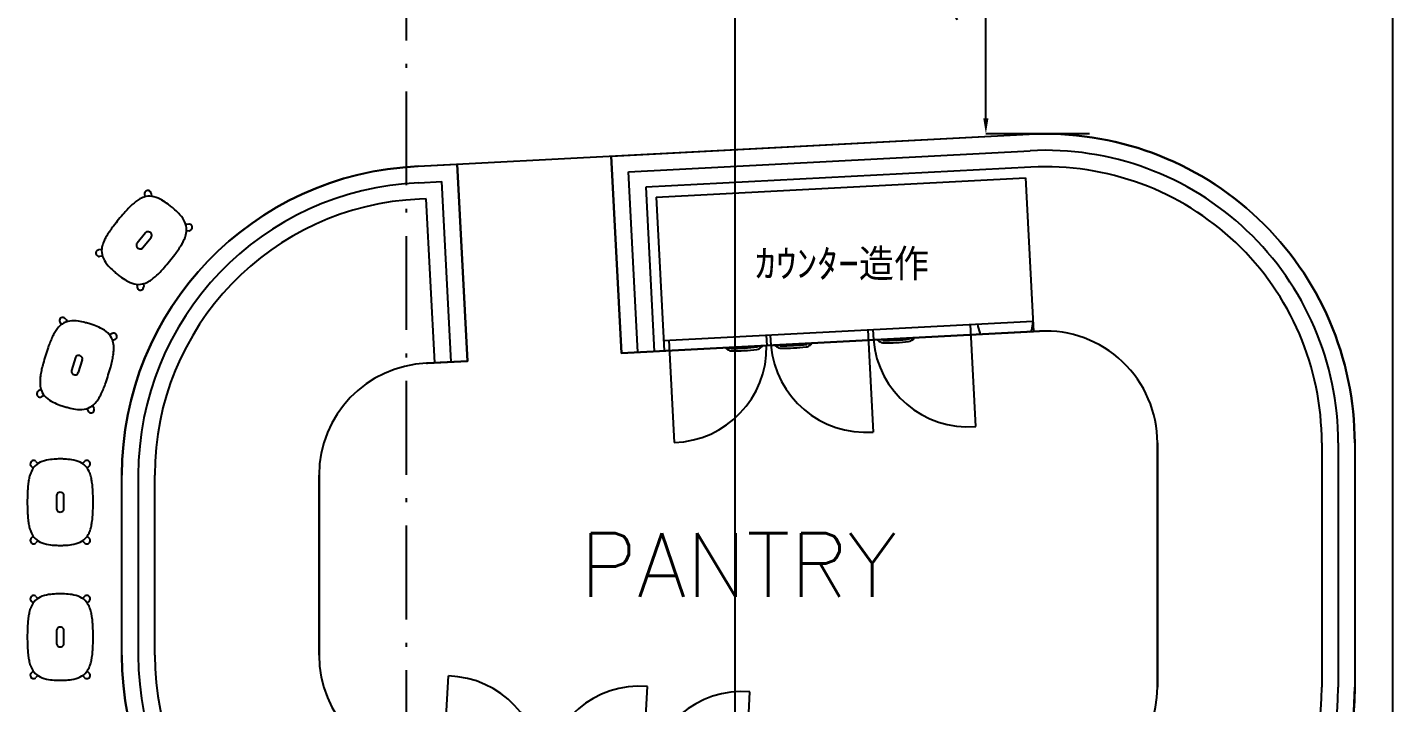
# Model space of a CAD drawing. Extents: x -120222 to -41942, y -19134 to 30932.
# Drawn here: x -89933 to -83287, y 6040 to 9329 of the extents above; entities that cross this region are included whole.
import ezdxf
from ezdxf.enums import TextEntityAlignment as Align

# ---------------------------------------------------------------- set-up
doc = ezdxf.new("R2010")
doc.units = 0
doc.header["$LTSCALE"] = 150
doc.header["$MEASUREMENT"] = 0
doc.header["$PDMODE"] = 1
doc.header["$PDSIZE"] = -2
doc.linetypes.add('ISO-10______', pattern=[4.699, 3.048, -0.762, 0.127, -0.762])
doc.layers.get('0').update_dxf_attribs({"linetype": 'CONTINUOUS'})
doc.layers.get('DEFPOINTS').update_dxf_attribs({"linetype": 'CONTINUOUS'})
for name, color, linetype in [('_____', 7, 'CONTINUOUS'), ('________', 7, 'CONTINUOUS'), ('____B', 7, 'CONTINUOUS'), ('___B', 7, 'CONTINUOUS')]:
    doc.layers.add(name, color=color, linetype=linetype)
doc.styles.get("Standard").update_dxf_attribs({"font": 'txt', "bigfont": 'BIGFONT.SHX'})
doc.dimstyles.new('KOYATSU', dxfattribs={"dimtxt": 116.375326, "dimasz": 75.111694, "dimexe": 0, "dimexo": 225, "dimgap": 45, "dimtad": 1, "dimdec": 1, "dimdsep": 46, "dimtxsty": 'Standard', "dimcen": 0, "dimadec": 0, "dimazin": 0, "dimtfac": 1, "dimtdec": 1, "dimtix": 1, "dimtmove": 2, "dimatfit": 3, "dimfxl": 1, "dimtolj": 1, "dimarcsym": 0})

# ---------------------------------------------------------------- blocks, each defined once
blk = doc.blocks.new('____-445')
at = {"color": 1, "linetype": 'Continuous'}
for p, q in [((-95797.1, 3967.7), (-95795.7, 3954.3)), ((-95765.2, 3970.9), (-95763.9, 3957)), ((-95582.3, 3821.1), (-95596.2, 3819.7)), ((-95579.1, 3789.3), (-95592.6, 3787.9)), ((-95791.9, 3779.3), (-95833.5, 3728.5)), ((-95806.4, 3706.3), (-95764.8, 3757.1)), ((-96005.8, 3697.7), (-96019.2, 3696.4)), ((-96002.2, 3665.9), (-96016.1, 3664.5)), ((-95834.5, 3528.6), (-95833.1, 3514.8)), ((-95802.6, 3531.4), (-95801.3, 3517.9))]:
    blk.add_line(p, q, dxfattribs=at)
for centre, radius, start, end in [((-95676.1, 3716.7), 269.4, 127.30381, 132.07283), ((-95724.2, 3779.9), 190, 120.05128, 127.31094), ((-95769.3, 3857.8), 100, 102.51862, 120.05072), ((-95780.8, 3969.3), 16.3, 170.16939, 185.68659), ((-95781, 3969.4), 16.2, 129.33739, 170.16939), ((-95781.2, 3969.6), 15.8, 62.03579, 129.33739), ((-95772.5, 3872.5), 85, 75.42475, 102.51868), ((-95781.4, 3969.3), 16.2, 21.20389, 62.03579), ((-95781.5, 3969.3), 16.3, 5.68659, 21.20389), ((-95788.9, 3809.5), 150, 59.20984, 75.42562), ((-95886.1, 3646.5), 339.8, 53.22121, 59.20928), ((-94919.7, 3022.8), 1296.8, 138.88249, 140.69422), ((-95444, 3480.5), 600.8, 136.07712, 138.88496), ((-95588.4, 3619.5), 400.4, 132.0731, 136.07337), ((-95970, 3534.2), 480, 50.69309, 53.22309), ((-95970.6, 3533.5), 481, 48.16688, 50.69183), ((-95876.5, 3638.6), 339.9, 42.17583, 48.16366), ((-95735.8, 3766.1), 150, 25.96198, 42.17704), ((-95637.3, 3560.9), 399.6, 145.30897, 149.31678), ((-95471.4, 3446.1), 601.4, 142.50522, 145.31026), ((-94917.2, 3020.8), 1300, 140.69309, 142.50029), ((-95677.4, 3794.5), 85, 358.86774, 25.96022), ((-95692.4, 3794.8), 100, 341.33483, 358.86821), ((-95580.7, 3804.9), 16.3, 80.18229, 95.69959), ((-95580.7, 3805.5), 16.3, 275.69957, 291.21683), ((-95580.7, 3805), 16.2, 39.35039, 80.18229), ((-95580.7, 3805.4), 16.2, 291.21683, 332.04879), ((-95580.4, 3805.2), 15.8, 332.04879, 39.35039), ((-95906, 3690.8), 100, 161.33483, 178.86821), ((-95820.5, 3661.9), 190.2, 154.08196, 161.33302), ((-95749, 3627.2), 269.7, 149.31226, 154.07624), ((-95821.9, 3719), 15, 140.69309, 200.69309), ((-95780.3, 3769.8), 15, 80.68687, 140.69598), ((-95781.1, 3764.9), 20, 50.69309, 80.69309), ((-95781.1, 3764.9), 20, 20.70661, 50.68891), ((-95776.5, 3766.7), 15, 320.69309, 20.69309), ((-95849.8, 3858.8), 270.3, 329.31987, 334.07372), ((-95777.6, 3823.6), 190, 334.07509, 341.33533), ((-96018, 3680.4), 15.8, 152.04879, 219.35039), ((-96017.7, 3680.3), 16.2, 111.21679, 152.04879), ((-96017.7, 3680.6), 16.2, 219.35039, 260.18231), ((-96017.6, 3680.1), 16.3, 95.69959, 111.21679), ((-96017.7, 3680.8), 16.3, 260.18231, 275.69957), ((-95921, 3691.1), 85, 178.86774, 205.96022), ((-95817.2, 3720.8), 20, 200.69113, 230.6937), ((-95817.2, 3720.8), 20, 230.69309, 260.69309), ((-95818, 3715.8), 15, 260.694, 320.69267), ((-96681.2, 4464.9), 1300, 320.69309, 322.50028), ((-96126.2, 4039.1), 600.5, 322.50201, 325.31133), ((-95961, 3924.7), 399.6, 325.30902, 329.31683), ((-95862.6, 3719.6), 150, 205.95815, 222.17827), ((-95721.6, 3847.3), 340.2, 222.18064, 228.16206), ((-95629.1, 3950.6), 478.8, 228.15853, 230.69465), ((-96009.4, 3865.6), 399.6, 312.06697, 316.07537), ((-96154.4, 4005.1), 600.8, 316.0771, 318.88497), ((-96680.1, 4464), 1298.6, 318.8845, 320.69357), ((-95628.4, 3951.5), 480, 230.69309, 233.22306), ((-95712.1, 3839.5), 340.2, 233.2256, 239.20773), ((-95809.5, 3676.1), 150, 239.20588, 255.42694), ((-95825.8, 3613.2), 85, 255.42828, 282.51733), ((-95829.1, 3627.8), 100, 282.51858, 300.05075), ((-95874.2, 3705.8), 190, 300.05129, 307.31098), ((-95922.6, 3769.4), 270, 307.31134, 312.0703), ((-95816.9, 3516.4), 16.3, 185.68659, 201.20389), ((-95817, 3516.3), 16.2, 201.20389, 242.03584), ((-95817.2, 3516), 15.8, 242.03584, 309.33738), ((-95817.4, 3516.3), 16.2, 309.33738, 350.16939), ((-95817.5, 3516.3), 16.3, 350.16939, 5.68659)]:
    blk.add_arc(centre, radius, start, end, dxfattribs=at)
blk = doc.blocks.new('____-446')
at = {"color": 1, "linetype": 'Continuous'}
for p, q in [((-96208.8, 3344.1), (-96202.5, 3332.1)), ((-96180.5, 3359), (-96174, 3346.6)), ((-95954.7, 3288.8), (-95967, 3282.3)), ((-95939.8, 3260.5), (-95951.8, 3254.2)), ((-96133.3, 3171.4), (-96152.8, 3108.7)), ((-96119.3, 3098.3), (-96099.8, 3161)), ((-96300.8, 3015.5), (-96312.8, 3009.2)), ((-96285.6, 2987.3), (-96297.9, 2980.8)), ((-96050.1, 2937.6), (-96043.8, 2925.6)), ((-96078.6, 2923), (-96072.1, 2910.7))]:
    blk.add_line(p, q, dxfattribs=at)
for centre, radius, start, end in [((-96141.8, 3252.6), 100, 124.56999, 142.10209), ((-96194.5, 3351.6), 16.2, 151.38876, 192.22076), ((-96194.3, 3351.7), 16.3, 192.22076, 207.73796), ((-96194.8, 3351.8), 15.8, 84.08716, 151.38876), ((-96150.3, 3265), 85, 97.47611, 124.57005), ((-96194.8, 3351.5), 16.2, 43.25526, 84.08716), ((-96194.9, 3351.4), 16.3, 27.73796, 43.25526), ((-96141.8, 3200.5), 150, 81.2612, 97.47698), ((-96170.7, 3012.9), 339.8, 75.27257, 81.26064), ((-96206.3, 2877.3), 480, 72.74446, 75.27446), ((-96206.6, 2876.4), 481, 70.21824, 72.74319), ((-96158.8, 3009.2), 339.9, 64.22719, 70.21502), ((-95884.6, 3099.7), 400.4, 154.12446, 158.12473), ((-96002.4, 3156.8), 269.4, 149.35517, 154.1242), ((-96070.7, 3197.3), 190, 142.10264, 149.36231), ((-96076.3, 3180.2), 150, 48.01334, 64.2284), ((-96032.8, 3228.5), 85, 20.91911, 48.01158), ((-95947.1, 3274.4), 16.3, 102.23366, 117.75096), ((-96046.8, 3223.1), 100, 3.38619, 20.91957), ((-95947.1, 3274.5), 16.2, 61.40176, 102.23366), ((-95947.4, 3275), 16.3, 297.75094, 313.2682), ((-95947, 3274.8), 15.8, 354.10016, 61.40176), ((-95947.3, 3274.9), 16.2, 313.2682, 354.10016), ((-95040.8, 2797.7), 1296.8, 160.93385, 162.74558), ((-95698.6, 3025.1), 600.8, 158.12848, 160.93632), ((-96216.8, 3223.3), 270.3, 351.37123, 356.12508), ((-96136.6, 3217.8), 190, 356.12645, 3.3867), ((-95711.1, 2982.8), 601.4, 164.55658, 167.36162), ((-95037.7, 2796.7), 1300, 162.74446, 164.55166), ((-96119, 3166.9), 15, 102.73823, 162.74734), ((-96117.8, 3162.1), 20, 72.74446, 102.74446), ((-96117.9, 3162), 20, 42.75797, 72.74027), ((-96114.2, 3165.4), 15, 342.74446, 42.74446), ((-97214.9, 3473), 1300, 342.74446, 344.55165), ((-96540.6, 3286.6), 600.5, 344.55337, 347.36269), ((-96344.6, 3242.7), 399.6, 347.36038, 351.36819), ((-96115.7, 3051.8), 190.2, 176.13332, 183.38438), ((-96036.4, 3046.5), 269.7, 171.36362, 176.12761), ((-95908, 3027), 399.6, 167.36033, 171.36814), ((-96138.4, 3104.2), 15, 162.74446, 222.74446), ((-96134.8, 3107.6), 20, 222.74249, 252.74506), ((-96134.8, 3107.6), 20, 252.74446, 282.74446), ((-96133.7, 3102.7), 15, 282.74536, 342.74403), ((-97213.6, 3472.5), 1298.6, 340.93586, 342.74493), ((-96305.6, 2994.8), 15.8, 174.10016, 241.40176), ((-96305.3, 2994.8), 16.2, 133.26816, 174.10016), ((-96305.2, 2994.7), 16.3, 117.75096, 133.26816), ((-96205.8, 3046.5), 100, 183.38619, 200.91957), ((-96219.8, 3041.2), 85, 200.91911, 228.01158), ((-96250.7, 3113.1), 270, 329.3627, 334.12166), ((-96367.2, 3169.6), 399.6, 334.11833, 338.12673), ((-96554, 3244.6), 600.8, 338.12846, 340.93633), ((-96305.5, 2995.1), 16.2, 241.40176, 282.23368), ((-96305.5, 2995.3), 16.3, 282.23368, 297.75094), ((-96176.3, 3089.5), 150, 228.00952, 244.22963), ((-96093.6, 3260.8), 340.2, 244.232, 250.21342), ((-96046.7, 3391.2), 478.8, 250.2099, 252.74601), ((-96046.3, 3392.3), 480, 252.74446, 255.27442), ((-96081.9, 3257.1), 340.2, 255.27696, 261.25909), ((-96102.3, 3004.7), 85, 277.47964, 304.56869), ((-96110.8, 3017), 100, 304.56994, 322.10212), ((-96058.3, 2918), 16.3, 12.22076, 27.73796), ((-96181.9, 3072.3), 190, 322.10266, 329.36235), ((-96110.8, 3069.1), 150, 261.25724, 277.4783), ((-96057.7, 2918.3), 16.3, 207.73796, 223.25526), ((-96057.8, 2918.2), 16.2, 223.25526, 264.08721), ((-96057.8, 2917.9), 15.8, 264.08721, 331.38875), ((-96058.1, 2918), 16.2, 331.38875, 12.22076)]:
    blk.add_arc(centre, radius, start, end, dxfattribs=at)
blk = doc.blocks.new('____-447')
at = {"color": 1, "linetype": 'Continuous'}
for p, q in [((-96325.8, 2665.4), (-96315.9, 2655.6)), ((-96089.3, 2665.4), (-96099.2, 2655.6)), ((-96348.4, 2642.8), (-96338.8, 2633.3)), ((-96066.7, 2642.8), (-96076.3, 2633.3)), ((-96225, 2500.3), (-96225, 2434.6)), ((-96190, 2434.6), (-96190, 2500.3)), ((-96338.8, 2301.7), (-96348.4, 2292.1)), ((-96315.9, 2279.4), (-96325.8, 2269.5)), ((-96099.2, 2279.4), (-96089.3, 2269.5)), ((-96076.3, 2301.7), (-96066.7, 2292.1))]:
    blk.add_line(p, q, dxfattribs=at)
for centre, radius, start, end in [((-96337.3, 2654.4), 15.8, 101.3427, 168.6443), ((-96337.2, 2654), 16.2, 60.5108, 101.3427), ((-96269.1, 2584.7), 85, 114.73166, 141.82559), ((-96337.3, 2653.9), 16.3, 44.9935, 60.5108), ((-96241.8, 2525.6), 150, 98.51674, 114.73253), ((-96213.7, 2337.9), 339.8, 92.52812, 98.51618), ((-96207.5, 2197.9), 480, 90, 92.53), ((-96207.6, 2196.9), 481, 87.47379, 89.99874), ((-96201.4, 2337.8), 339.9, 81.48274, 87.47056), ((-96173.2, 2525.6), 150, 65.26889, 81.48394), ((-96146, 2584.7), 85, 38.17465, 65.26713), ((-96077.8, 2653.9), 16.3, 119.4892, 135.0065), ((-96077.9, 2654), 16.2, 78.6573, 119.4892), ((-96077.8, 2654.4), 15.8, 11.3557, 78.6573), ((-96173, 2543.7), 190, 159.35819, 166.61785), ((-96337, 2654.3), 16.2, 168.6443, 209.4763), ((-96336.8, 2654.4), 16.3, 209.4763, 224.9935), ((-96257.3, 2575.4), 100, 141.82553, 159.35763), ((-96157.8, 2575.4), 100, 20.64173, 38.17512), ((-96078.2, 2654.4), 16.3, 315.00648, 330.52374), ((-96242, 2543.7), 190, 13.38199, 20.64224), ((-96078.1, 2654.3), 16.2, 330.52374, 11.3557), ((-95766.5, 2489.5), 600.8, 175.38403, 178.19186), ((-95966.3, 2505.6), 400.4, 171.38001, 175.38028), ((-96095.8, 2525.2), 269.4, 166.61072, 171.37974), ((-96320.2, 2525.1), 270.3, 8.62678, 13.38062), ((-96448, 2505.7), 399.6, 4.61592, 8.62374), ((-96648.3, 2489.5), 600.5, 1.80891, 4.61823), ((-95070.9, 2467.5), 1296.8, 178.1894, 180.00113), ((-95067.7, 2467.5), 1300, 180, 181.8072), ((-96210, 2500.3), 15, 119.99378, 180.00289), ((-96207.5, 2496), 20, 90, 120), ((-96207.5, 2496), 20, 60.01352, 89.99582), ((-96205, 2500.3), 15, 360, 60), ((-97347.4, 2467.5), 1300, 360, 1.80719), ((-97346, 2467.5), 1298.6, 358.19141, 0.00047), ((-95765.9, 2445.5), 601.4, 181.81213, 184.61717), ((-95967.1, 2429.2), 399.6, 184.61588, 188.62369), ((-96210, 2434.6), 15, 180, 240), ((-96207.5, 2439), 20, 239.99803, 270.00061), ((-96207.5, 2439), 20, 270, 300), ((-96205, 2434.6), 15, 300.00091, 359.99958), ((-96448, 2429.3), 399.6, 351.37387, 355.38227), ((-96648.6, 2445.4), 600.8, 355.38401, 358.19187), ((-96095.5, 2409.8), 269.7, 188.61916, 193.38315), ((-96172.8, 2391.4), 190.2, 193.38887, 200.63993), ((-96242.1, 2391.3), 190, 339.3582, 346.61789), ((-96319.9, 2409.8), 270, 346.61825, 351.37721), ((-96337, 2280.7), 16.2, 150.5237, 191.3557), ((-96337.3, 2280.6), 15.8, 191.3557, 258.6573), ((-96336.8, 2280.6), 16.3, 135.0065, 150.5237), ((-96257.3, 2359.6), 100, 200.64173, 218.17512), ((-96337.2, 2280.9), 16.2, 258.6573, 299.48922), ((-96269.1, 2350.3), 85, 218.17465, 245.26713), ((-96337.3, 2281), 16.3, 299.48922, 315.00648), ((-96241.9, 2409.3), 150, 245.26506, 261.48517), ((-96213.7, 2597.5), 340.2, 261.48755, 267.46897), ((-96201.4, 2597.4), 340.2, 272.53251, 278.51463), ((-96173.2, 2409.3), 150, 278.51279, 294.73385), ((-96146, 2350.3), 85, 294.73519, 321.82423), ((-96077.8, 2281), 16.3, 224.9935, 240.5108), ((-96077.9, 2280.9), 16.2, 240.5108, 281.34275), ((-96157.8, 2359.6), 100, 321.82549, 339.35766), ((-96077.8, 2280.6), 15.8, 281.34275, 348.64429), ((-96078.2, 2280.6), 16.3, 29.4763, 44.9935), ((-96078.1, 2280.7), 16.2, 348.64429, 29.4763), ((-96207.6, 2735.9), 478.8, 267.46544, 270.00156), ((-96207.5, 2737.1), 480, 270, 272.52996)]:
    blk.add_arc(centre, radius, start, end, dxfattribs=at)
blk = doc.blocks.new('____-448')
at = {"color": 1, "linetype": 'Continuous'}
for p, q in [((-96325.8, 2008.8), (-96315.9, 1998.9)), ((-96089.3, 2008.8), (-96099.2, 1998.9)), ((-96348.4, 1986.2), (-96338.8, 1976.6)), ((-96066.7, 1986.2), (-96076.3, 1976.6)), ((-96225, 1843.7), (-96225, 1778)), ((-96190, 1778), (-96190, 1843.7)), ((-96338.8, 1645.1), (-96348.4, 1635.5)), ((-96315.9, 1622.7), (-96325.8, 1612.9)), ((-96099.2, 1622.7), (-96089.3, 1612.9)), ((-96076.3, 1645.1), (-96066.7, 1635.5))]:
    blk.add_line(p, q, dxfattribs=at)
for centre, radius, start, end in [((-96337, 1997.7), 16.2, 168.6443, 209.4763), ((-96337.3, 1997.7), 15.8, 101.3427, 168.6443), ((-96337.2, 1997.4), 16.2, 60.5108, 101.3427), ((-96269.1, 1928), 85, 114.73166, 141.82559), ((-96337.3, 1997.3), 16.3, 44.9935, 60.5108), ((-96241.8, 1869), 150, 98.51674, 114.73253), ((-96213.7, 1681.2), 339.8, 92.52812, 98.51618), ((-96207.5, 1541.2), 480, 90, 92.53), ((-96207.6, 1540.3), 481, 87.47379, 89.99874), ((-96201.4, 1681.2), 339.9, 81.48274, 87.47056), ((-96173.2, 1869), 150, 65.26889, 81.48394), ((-96146, 1928), 85, 38.17465, 65.26713), ((-96077.8, 1997.3), 16.3, 119.4892, 135.0065), ((-96077.9, 1997.4), 16.2, 78.6573, 119.4892), ((-96077.8, 1997.7), 15.8, 11.3557, 78.6573), ((-96078.1, 1997.7), 16.2, 330.52374, 11.3557), ((-96095.8, 1868.6), 269.4, 166.61072, 171.37974), ((-96173, 1887), 190, 159.35819, 166.61785), ((-96336.8, 1997.7), 16.3, 209.4763, 224.9935), ((-96257.3, 1918.8), 100, 141.82553, 159.35763), ((-96157.8, 1918.8), 100, 20.64173, 38.17512), ((-96078.2, 1997.7), 16.3, 315.00648, 330.52374), ((-96242, 1887), 190, 13.38199, 20.64224), ((-96320.2, 1868.4), 270.3, 8.62678, 13.38062), ((-95766.5, 1832.9), 600.8, 175.38403, 178.19186), ((-95966.3, 1849), 400.4, 171.38001, 175.38028), ((-96448, 1849.1), 399.6, 4.61592, 8.62374), ((-96648.3, 1832.9), 600.5, 1.80891, 4.61823), ((-95070.9, 1810.9), 1296.8, 178.1894, 180.00113), ((-95067.7, 1810.8), 1300, 180, 181.8072), ((-96210, 1843.7), 15, 119.99378, 180.00289), ((-96207.5, 1839.3), 20, 90, 120), ((-96207.5, 1839.3), 20, 60.01352, 89.99582), ((-96205, 1843.7), 15, 360, 60), ((-97347.4, 1810.8), 1300, 360, 1.80719), ((-97346, 1810.8), 1298.6, 358.19141, 0.00047), ((-95765.9, 1788.9), 601.4, 181.81213, 184.61717), ((-95967.1, 1772.6), 399.6, 184.61588, 188.62369), ((-96210, 1778), 15, 180, 240), ((-96207.5, 1782.3), 20, 239.99803, 270.00061), ((-96207.5, 1782.3), 20, 270, 300), ((-96205, 1778), 15, 300.00091, 359.99958), ((-96448, 1772.6), 399.6, 351.37387, 355.38227), ((-96648.6, 1788.8), 600.8, 355.38401, 358.19187), ((-96095.5, 1753.1), 269.7, 188.61916, 193.38315), ((-96172.8, 1734.7), 190.2, 193.38887, 200.63993), ((-96257.3, 1702.9), 100, 200.64173, 218.17512), ((-96157.8, 1702.9), 100, 321.82549, 339.35766), ((-96242.1, 1734.7), 190, 339.3582, 346.61789), ((-96319.9, 1753.2), 270, 346.61825, 351.37721), ((-96337, 1624), 16.2, 150.5237, 191.3557), ((-96337.3, 1624), 15.8, 191.3557, 258.6573), ((-96336.8, 1624), 16.3, 135.0065, 150.5237), ((-96337.2, 1624.3), 16.2, 258.6573, 299.48922), ((-96269.1, 1693.7), 85, 218.17465, 245.26713), ((-96337.3, 1624.4), 16.3, 299.48922, 315.00648), ((-96241.9, 1752.7), 150, 245.26506, 261.48517), ((-96213.7, 1940.8), 340.2, 261.48755, 267.46897), ((-96207.6, 2079.3), 478.8, 267.46544, 270.00156), ((-96207.5, 2080.5), 480, 270, 272.52996), ((-96201.4, 1940.8), 340.2, 272.53251, 278.51463), ((-96173.2, 1752.7), 150, 278.51279, 294.73385), ((-96146, 1693.7), 85, 294.73519, 321.82423), ((-96077.8, 1624.4), 16.3, 224.9935, 240.5108), ((-96077.9, 1624.3), 16.2, 240.5108, 281.34275), ((-96077.8, 1624), 15.8, 281.34275, 348.64429), ((-96078.2, 1624), 16.3, 29.4763, 44.9935), ((-96078.1, 1624), 16.2, 348.64429, 29.4763)]:
    blk.add_arc(centre, radius, start, end, dxfattribs=at)
blk = doc.blocks.new('____-455')
at = {"color": 1, "linetype": 'Continuous'}
for p, q in [((-93526.3, 4152.3), (-93476, 3193.6)), ((-93442.2, 4076.6), (-91487.1, 4179.1)), ((-93396.1, 3197.8), (-93442.2, 4076.6)), ((-91483, 4099.2), (-93358.1, 4000.9)), ((-93358.1, 4000.9), (-93316.2, 3202)), ((-93307.9, 3953.4), (-91510.3, 4047.7)), ((-91510.3, 4047.7), (-91471, 3298.7)), ((-93307.9, 3953.4), (-93268.6, 3204.4)), ((-93271.2, 3254.3), (-91473.7, 3348.6)), ((-91778.2, 3332.7), (-91752.2, 2835.4)), ((-91742.7, 3334.5), (-91740.9, 3322.6)), ((-91740.9, 3322.6), (-91732.1, 3292.7)), ((-91475.2, 3336.5), (-91480.8, 3305.9)), ((-91474.7, 3348.6), (-91475.2, 3336.5)), ((-93476, 3193.6), (-91441.1, 3300.3)), ((-93268.6, 3204.4), (-91471, 3298.7)), ((-92771.9, 3280.5), (-92769.3, 3230.6)), ((-92751.9, 3281.6), (-92749.3, 3231.7)), ((-92277.6, 3306.5), (-92251.5, 2809.2)), ((-92252.6, 3307.8), (-92250, 3257.8)), ((-92230, 3258.9), (-92229.8, 3255.9)), ((-92050.1, 3265.3), (-92229.8, 3255.9)), ((-92204.9, 3257.2), (-92204.8, 3255.3)), ((-92075.1, 3264), (-92075, 3262.2)), ((-92050.2, 3268.3), (-92050.1, 3265.3)), ((-93246.2, 3255.7), (-93220.1, 2758.4)), ((-92969, 3220.1), (-92968.8, 3217.1)), ((-92968.8, 3217.1), (-92789.1, 3226.6)), ((-92943.9, 3218.4), (-92943.8, 3216.6)), ((-92814, 3225.3), (-92813.9, 3223.4)), ((-92789.2, 3229.6), (-92789.1, 3226.6)), ((-92729.3, 3232.7), (-92729.2, 3229.7)), ((-92549.4, 3239.1), (-92729.2, 3229.7)), ((-92704.2, 3231), (-92704.1, 3229.2)), ((-92574.4, 3237.8), (-92574.3, 3236)), ((-92549.6, 3242.1), (-92549.4, 3239.1)), ((-90867.6, 2756), (-90867.6, 1566)), ((-90067.6, 2756), (-90067.6, 1566)), ((-89987.6, 2756), (-89987.6, 1566)), ((-89907.6, 2756), (-89907.6, 1566)), ((-91023.1, 278.6), (-91164.5, 1080.7)), ((-91317.9, 1029.3), (-91151.2, 83.9)), ((-91086.7, 178.8), (-91239.9, 1047.3))]:
    blk.add_line(p, q, dxfattribs=at)
at = {"color": 1, "linetype": 'Continuous', "flags": 128}
blk.add_lwpolyline([(-91441.1, 3300.3), (-93476, 3193.6), (-93526.3, 4152.3), (-91491.3, 4259), (-91491.3, 4259, -0.429634), (-89907.6, 2756), (-89907.6, 1566), (-89907.6, 1566, -0.36397), (-91151.2, 83.9), (-91317.9, 1029.3), (-91317.9, 1029.3, 0.36397), (-90867.6, 1566), (-90867.6, 2756), (-90867.6, 2756, 0.429634), (-91441.1, 3300.3)], format="xyb", close=True, dxfattribs=at)
at = {"color": 1, "linetype": 'Continuous'}
for centre, radius, start, end in [((-91412.6, 2756), 1505, 360, 93), ((-91412.6, 2756), 1425, 360, 93), ((-91412.6, 2756), 1345, 360, 93), ((-91787.4, 3298.1), 464.1, 184.97832, 274.36075), ((-92191.5, 4243.3), 988, 269.23036, 276.77473), ((-92116.1, 3340.6), 100.1, 299.38324, 311.25197), ((-91722.5, 3295.5), 10, 196.32708, 273.00255), ((-91490.6, 3307.7), 10, 273.00255, 349.67801), ((-91412.6, 2756), 545, 360, 93), ((-93233.5, 3222.3), 464.1, 271.64434, 1.02677), ((-92911, 3298.9), 100.1, 234.75312, 246.62185), ((-92938.9, 3234.5), 30, 246.62185, 269.50533), ((-92930.5, 4204.5), 988, 269.23036, 276.77473), ((-92930.5, 4204.5), 1000, 269.50533, 276.49976), ((-92820.7, 3240.7), 30, 276.49976, 299.38324), ((-92855.1, 3301.9), 100.1, 299.38324, 311.25197), ((-92286.8, 3271.9), 464.1, 184.97832, 274.36075), ((-92671.4, 3311.5), 100.1, 234.75312, 246.62185), ((-92699.2, 3247.1), 30, 246.62185, 269.50533), ((-92690.8, 4217.1), 988, 269.23036, 276.77473), ((-92690.8, 4217.1), 1000, 269.50533, 276.49976), ((-92581, 3253.3), 30, 276.49976, 299.38324), ((-92615.4, 3314.4), 100.1, 299.38324, 311.25197), ((-92172, 3337.7), 100.1, 234.75312, 246.62185), ((-92199.9, 3273.3), 30, 246.62185, 269.50533), ((-92191.5, 4243.3), 1000, 269.50533, 276.49976), ((-92081.7, 3279.5), 30, 276.49976, 299.38324), ((-91412.6, 1566), 1505, 267, 0), ((-91412.6, 1566), 545, 280, 0), ((-91412.6, 1566), 1425, 283.2183, 0), ((-91412.6, 1566), 1345, 286.83203, 0)]:
    blk.add_arc(centre, radius, start, end, dxfattribs=at)
blk = doc.blocks.new('____-456')
at = {"color": 1, "linetype": 'Continuous'}
for p, q in [((-94225, 3154.4), (-94275.2, 4113.1)), ((-94461.6, 4023.2), (-94350.9, 4029)), ((-94304.9, 3150.2), (-94350.9, 4029)), ((-94426.6, 3944.9), (-94458.3, 3943.3)), ((-94384.8, 3146), (-94426.6, 3944.9)), ((-94425.1, 3143.9), (-94419.9, 3144.2)), ((-94419.9, 3144.2), (-94225, 3154.4)), ((-95907.5, 1722.6), (-95907.5, 2599.4)), ((-95827.5, 2599.4), (-95827.5, 1722.6)), ((-95747.5, 1722.6), (-95747.5, 2599.4)), ((-94947.5, 1722.6), (-94947.5, 2599.4)), ((-94342.1, 1173.9), (-94318.6, 1621.2)), ((-93376, 1073.1), (-93350, 1570.4)), ((-92876.7, 1047), (-92850.7, 1544.2)), ((-94419.9, 1177.9), (-94425.1, 1178.1)), ((-92379.8, 1071), (-94419.9, 1177.9)), ((-94406.3, 426.2), (-94367.1, 1175.2)), ((-94367.1, 1175.2), (-92569.5, 1080.9)), ((-94344.7, 1123.9), (-94342.1, 1173.9)), ((-94067.5, 1159.5), (-94067.3, 1162.5)), ((-94067.3, 1162.5), (-93887.6, 1153)), ((-94042.4, 1161.2), (-94042.3, 1163)), ((-93912.5, 1154.4), (-93912.4, 1156.2)), ((-93887.7, 1150), (-93887.6, 1153)), ((-93870.4, 1099.1), (-93867.7, 1149)), ((-93850.4, 1098), (-93847.8, 1148)), ((-93827.8, 1146.9), (-93827.6, 1149.9)), ((-93647.9, 1140.5), (-93827.6, 1149.9)), ((-93802.7, 1148.6), (-93802.6, 1150.4)), ((-93672.9, 1141.8), (-93672.8, 1143.6)), ((-93648.1, 1137.5), (-93647.9, 1140.5)), ((-94369.7, 1125.3), (-92572.2, 1031)), ((-93351.1, 1071.8), (-93348.5, 1121.8)), ((-93328.5, 1120.7), (-93328.3, 1123.7)), ((-93148.6, 1114.3), (-93328.3, 1123.7)), ((-93303.4, 1122.4), (-93303.3, 1124.3)), ((-93173.5, 1115.6), (-93173.4, 1117.4)), ((-93148.7, 1111.3), (-93148.6, 1114.3)), ((-92839.4, 1057), (-92830.6, 1086.9)), ((-92608.8, 331.9), (-92569.5, 1080.9)), ((-92539.6, 1079.3), (-92581.4, 280.4)), ((-92573.7, 1043.1), (-92579.3, 1073.7)), ((-92505.7, 196.4), (-92459.7, 1075.1)), ((-92430, 112.3), (-92379.8, 1071)), ((-92841.2, 1045.1), (-92839.4, 1057)), ((-92573.2, 1031), (-92573.7, 1043.1)), ((-94406.3, 426.2), (-92608.8, 331.9)), ((-92581.4, 280.4), (-94458.3, 378.8)), ((-94461.6, 298.9), (-92505.7, 196.4))]:
    blk.add_line(p, q, dxfattribs=at)
at = {"color": 1, "linetype": 'Continuous', "flags": 128}
blk.add_lwpolyline([(-94425.1, 1178.1), (-94419.9, 1177.9), (-94419.9, 1177.8), (-92379.8, 1071), (-92430, 112.3), (-94465, 218.9), (-94465, 218.9, -0.402113), (-95907.5, 1722.6), (-95907.5, 2599.4), (-95907.5, 2599.4, -0.402113), (-94465, 4103.1), (-94275.2, 4113.1), (-94225, 3154.4), (-94425.1, 3143.9), (-94425.1, 3143.9, 0.402113), (-94947.5, 2599.4), (-94947.5, 1722.6), (-94947.5, 1722.6, 0.402113), (-94425.1, 1178.1)], format="xyb", close=True, dxfattribs=at)
at = {"color": 1, "linetype": 'Continuous'}
for centre, radius, start, end in [((-94402.5, 2599.4), 1505, 92.37727, 180), ((-94402.5, 2599.4), 1425, 92.37727, 180), ((-94402.5, 2599.4), 1345, 92.37727, 180), ((-94402.5, 2599.4), 545, 92.37727, 180), ((-94402.5, 1722.6), 1505, 180, 267.62273), ((-94402.5, 1722.6), 1425, 180, 267.62273), ((-94402.5, 1722.6), 1345, 180, 267.62273), ((-94402.5, 1722.6), 545, 180, 267.62273), ((-94331.9, 1157.3), 464.1, 358.97323, 88.35566), ((-93385.3, 1107.7), 464.1, 85.63925, 175.02168), ((-92885.9, 1081.5), 464.1, 85.63925, 175.02168), ((-94009.5, 1080.7), 100.1, 113.37815, 125.24688), ((-94037.4, 1145.1), 30, 90.49467, 113.37815), ((-94029, 175.1), 988, 83.22527, 90.76964), ((-94029, 175.1), 1000, 83.50024, 90.49467), ((-93919.2, 1138.9), 30, 60.61676, 83.50024), ((-93953.6, 1077.8), 100.1, 48.74803, 60.61676), ((-93769.9, 1068.1), 100.1, 113.37815, 125.24688), ((-93797.7, 1132.5), 30, 90.49467, 113.37815), ((-93789.3, 162.5), 988, 83.22527, 90.76964), ((-93789.3, 162.5), 1000, 83.50024, 90.49467), ((-93679.5, 1126.3), 30, 60.61676, 83.50024), ((-93713.9, 1065.2), 100.1, 48.74803, 60.61676), ((-93270.5, 1041.9), 100.1, 113.37815, 125.24688), ((-93298.4, 1106.3), 30, 90.49467, 113.37815), ((-93290, 136.3), 1000, 83.50024, 90.49467), ((-93180.2, 1100.1), 30, 60.61676, 83.50024), ((-93290, 136.3), 988, 83.22527, 90.76964), ((-93214.6, 1039), 100.1, 48.74803, 60.61676), ((-92821, 1084.1), 10, 86.99745, 163.67292), ((-92589.1, 1071.9), 10, 10.32199, 86.99745)]:
    blk.add_arc(centre, radius, start, end, dxfattribs=at)
blk = doc.blocks.new('____-457')
at = {"color": 1, "linetype": 'Continuous'}
for p, q in [((-94465, 4103.1), (-91491.3, 4259)), ((-91491.3, 63.1), (-94465, 218.9))]:
    blk.add_line(p, q, dxfattribs=at)
blk.add_arc((-91412.6, 1566), 1505, 267, 280, dxfattribs=at)
at = {"color": 1}
for name in ['____-455', '____-456']:
    blk.add_blockref(name, (0, 0), dxfattribs=at)
blk = doc.blocks.new('____-458')
at = {"color": 1}
for name in ['____-457', '____-445', '____-446', '____-447', '____-448']:
    blk.add_blockref(name, (0, 0), dxfattribs=at)
blk = doc.blocks.new('*D545')
at = {"layer": '________', "color": 0, "linetype": 'Continuous', "lineweight": -2, "transparency": 16777216}
for p, q in [((-84547.5, 10259.7), (-85267.5, 10259.7)), ((-85267.5, 8884.8), (-85267.5, 10184.6)), ((-84762.7, 8809.7), (-85267.5, 8809.7))]:
    blk.add_line(p, q, dxfattribs=at)
at = {"layer": '________', "color": 0, "linetype": 'Continuous', "transparency": 16777216}
for points in [[(-85280, 10184.6), (-85254.9, 10184.6), (-85267.5, 10259.7)], [(-85280, 8884.8), (-85254.9, 8884.8), (-85267.5, 8809.7)]]:
    blk.add_solid(points, dxfattribs=at)
at = {"layer": 'DEFPOINTS', "color": 0, "linetype": 'Continuous', "transparency": 16777216}
for p in [(-85267.5, 10259.7), (-84322.5, 10259.7), (-84537.7, 8809.7)]:
    blk.add_point(p, dxfattribs=at)
at = {"layer": '________', "color": 0, "linetype": 'Continuous', "transparency": 16777216, "insert": (-85370.6, 9534.7), "char_height": 116.38, "attachment_point": 5, "rotation": 90}
blk.add_mtext('\\A1;1450', dxfattribs=at)

msp = doc.modelspace()

# ---------------------------------------------------------------- linework, layer by layer
at = {"layer": '____B', "color": 6, "linetype": 'ISO-10______'}
msp.add_line((-88087.45335, -18224.63715), (-88087.45335, 28821.32986), dxfattribs=at)
at = {"layer": '___B', "color": 5}
for p, q in [((-83287.45331, -18154.63715), (-83287.45331, 28891.32986)), ((-86487.45331, -18224.63715), (-86487.45331, 28821.32986))]:
    msp.add_line(p, q, dxfattribs=at)

# ---------------------------------------------------------------- block references
at = {"layer": '_____', "color": 0}
msp.add_blockref('____-458', (6435.10495, 4548.69799), dxfattribs=at)

# ---------------------------------------------------------------- texts
msp.add_text('ｶｳﾝﾀｰ造作', height=155.167101, dxfattribs=at).set_placement((-86390, 8250.80043), align=Align.TOP_LEFT)
msp.add_text('PANTRY', height=310.334201, dxfattribs=at).set_placement((-86472.44442, 6709.71686), align=Align.MIDDLE_CENTER)

# ---------------------------------------------------------------- dimensions: what is measured, and where the dimension line sits
at = {"layer": '________', "color": 0, "linetype": 'Continuous'}
dim = msp.add_linear_dim(base=(-85267.45335, 10259.71684), p1=(-84537.70121, 8809.71686), p2=(-84322.45335, 10259.71684), angle=270, dimstyle='KOYATSU', dxfattribs=at)
dim.commit()
dim.dimension.update_dxf_attribs({"geometry": '*D545', "text_midpoint": (-85370.64101, 9534.71685)})

doc.saveas('drawing.dxf')
